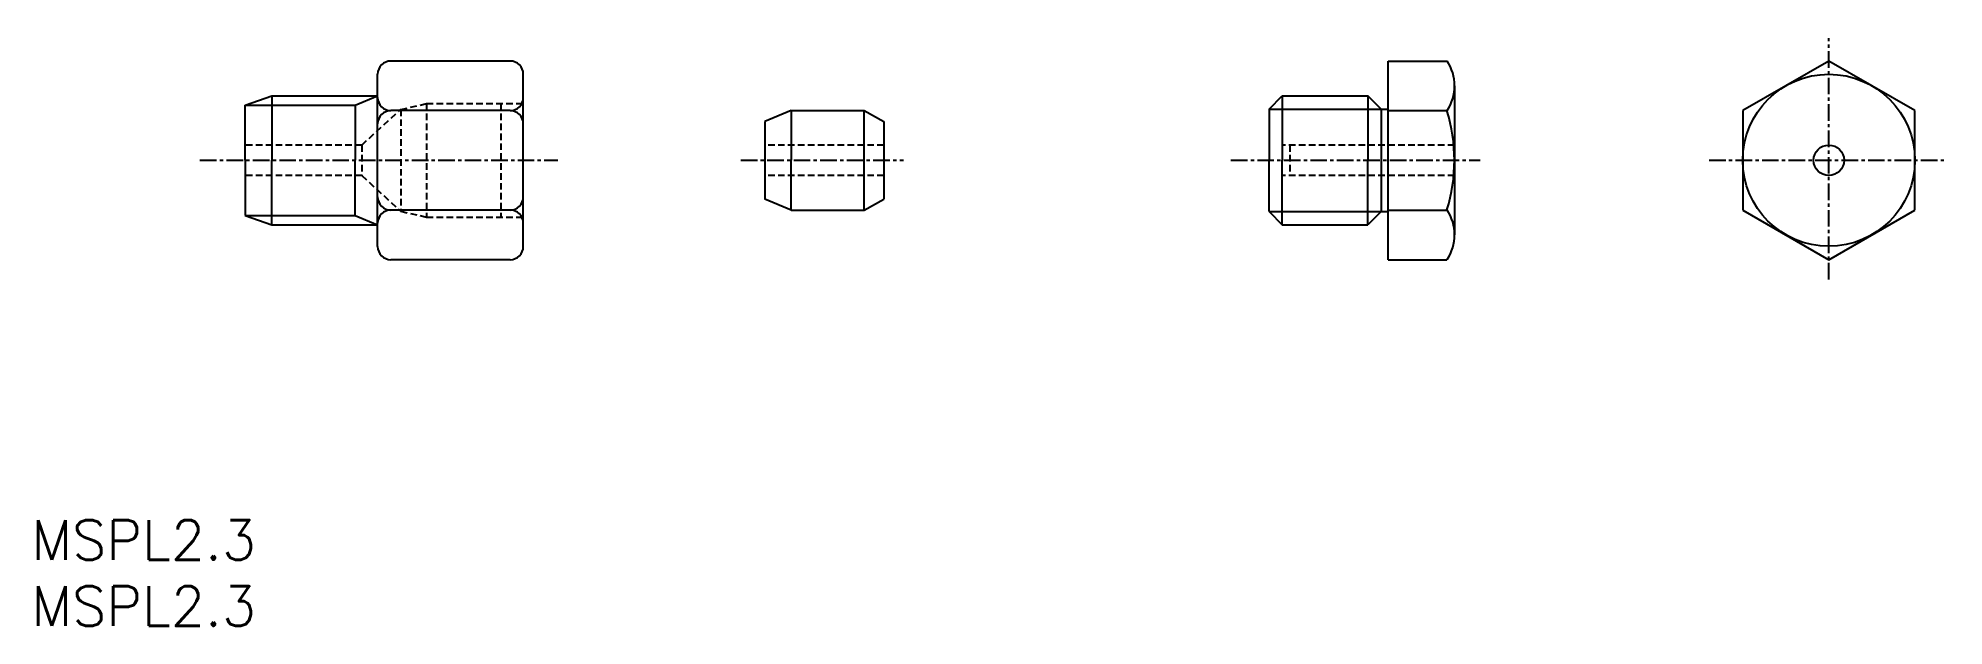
# Model space of a CAD drawing. Extents: x 1 to 144, y 0 to 44.
import ezdxf

# ---------------------------------------------------------------- set-up
doc = ezdxf.new("R2010")
doc.units = 0
doc.linetypes.add('CENTER', pattern=[2, 1.25, -0.25, 0.25, -0.25])
doc.linetypes.add('DASHED', pattern=[0.75, 0.5, -0.25])
doc.layers.get('0').update_dxf_attribs({"linetype": 'CONTINUOUS'})
doc.layers.add('CENTER', color=1, linetype='CENTER')
doc.styles.get("Standard").update_dxf_attribs({"font": 'txt.shx'})

# ---------------------------------------------------------------- blocks, each defined once
blk = doc.blocks.new('*U7')
at = {"color": 7, "linetype": 'CONTINUOUS'}
blk.add_text('MSPL2.3', height=3, dxfattribs=at).set_placement((0, 0))
blk = doc.blocks.new('*U8')
at = {"color": 7, "linetype": 'CONTINUOUS'}
blk.add_text('MSPL2.3', height=3, dxfattribs=at).set_placement((0, 5))

msp = doc.modelspace()

# ---------------------------------------------------------------- linework, layer by layer
at = {"color": 7, "linetype": 'CONTINUOUS'}
for p, q in [((36.16, 42.68), (27.16, 42.68)), ((102.49, 27.67), (102.49, 42.68)), ((102.49, 42.68), (106.93, 42.68)), ((135.77, 42.68), (129.27, 38.93)), ((142.27, 38.93), (135.77, 42.68)), ((26.16, 28.67), (26.16, 41.68)), ((37.16, 28.67), (37.16, 41.68)), ((107.49, 40.81), (107.49, 29.55)), ((16.16, 39.35), (18.16, 40.04)), ((16.16, 35.18), (16.16, 39.35)), ((18.16, 40.04), (26.16, 40.04)), ((18.16, 40.04), (18.16, 35.18)), ((36.16, 38.93), (27.16, 38.93)), ((57.4, 38.93), (55.4, 38.12)), ((57.4, 38.93), (62.9, 38.93)), ((57.4, 38.93), (57.4, 35.18)), ((62.9, 38.93), (64.4, 38.12)), ((62.9, 31.42), (62.9, 38.93)), ((93.49, 39.04), (94.49, 40.04)), ((93.49, 39.04), (93.49, 35.18)), ((94.49, 40.04), (94.49, 35.18)), ((94.49, 40.04), (100.96, 40.04)), ((100.96, 40.04), (100.96, 35.18)), ((101.96, 39.04), (100.96, 40.04)), ((101.96, 39.04), (102.49, 39.04)), ((101.96, 39.04), (101.96, 31.31)), ((102.49, 38.93), (106.93, 38.93)), ((129.27, 38.93), (129.27, 31.42)), ((142.27, 31.42), (142.27, 38.93)), ((55.4, 38.12), (55.4, 32.23)), ((64.4, 38.12), (64.4, 32.23)), ((16.16, 35.18), (16.16, 31)), ((18.16, 30.31), (18.16, 35.18)), ((57.4, 31.42), (57.4, 35.18)), ((93.49, 31.31), (93.49, 35.18)), ((94.49, 30.31), (94.49, 35.18)), ((100.96, 30.31), (100.96, 35.18)), ((57.4, 31.42), (55.4, 32.23)), ((62.9, 31.42), (64.4, 32.23)), ((16.16, 31), (18.16, 30.31)), ((18.16, 30.31), (26.16, 30.31)), ((36.16, 31.42), (27.16, 31.42)), ((57.4, 31.42), (62.9, 31.42)), ((93.49, 31.31), (94.49, 30.31)), ((94.49, 30.31), (100.96, 30.31)), ((101.96, 31.31), (100.96, 30.31)), ((101.96, 31.31), (102.49, 31.31)), ((102.49, 31.42), (106.93, 31.42)), ((129.27, 31.42), (135.77, 27.67)), ((135.77, 27.67), (142.27, 31.42)), ((36.16, 27.67), (27.16, 27.67)), ((102.49, 27.67), (106.93, 27.67))]:
    msp.add_line(p, q, dxfattribs=at)
at = {"color": 3}
for p, q in [((16.16, 39.35), (24.47, 39.35)), ((24.47, 39.35), (26.16, 40.04)), ((24.47, 39.35), (24.47, 35.18)), ((93.49, 39.04), (101.96, 39.04)), ((24.47, 31), (24.47, 35.18)), ((16.16, 31), (24.47, 31)), ((24.47, 31), (26.16, 30.31)), ((93.49, 31.31), (101.96, 31.31))]:
    msp.add_line(p, q, dxfattribs=at)
at = {"color": 3, "linetype": 'DASHED'}
for p, q in [((24.96, 36.33), (27.9, 39.02)), ((27.9, 39.02), (29.86, 39.46)), ((27.9, 39.02), (27.9, 31.33)), ((29.86, 39.46), (29.86, 30.89)), ((29.86, 39.46), (37.16, 39.46)), ((35.46, 39.46), (35.46, 30.89)), ((24.96, 36.33), (16.16, 36.33)), ((24.96, 36.33), (24.96, 34.03)), ((64.4, 36.33), (55.4, 36.33)), ((107.49, 36.33), (94.49, 36.33)), ((95.05, 36.33), (95.05, 34.03)), ((24.96, 34.03), (16.16, 34.03)), ((24.96, 34.03), (27.9, 31.33)), ((64.4, 34.03), (55.4, 34.03)), ((107.49, 34.03), (94.49, 34.03)), ((27.9, 31.33), (29.86, 30.89)), ((29.86, 30.89), (37.16, 30.89))]:
    msp.add_line(p, q, dxfattribs=at)
at = {"color": 7, "linetype": 'CONTINUOUS'}
for radius in [6.5, 1.15]:
    msp.add_circle((135.77, 35.18), radius, dxfattribs=at)
for centre, radius, start, end in [((27.16, 41.68), 1, 90, 180), ((36.16, 41.68), 1, 0, 90), ((104.09, 40.81), 3.41, 326.5742, 33.4258), ((27.16, 39.93), 1, 180, 270), ((27.16, 37.93), 1, 90, 180), ((36.16, 39.93), 1, 270, 0), ((36.16, 37.93), 1, 0, 90), ((94.71, 35.18), 12.78, 342.9239, 17.0761), ((27.16, 32.42), 1, 180, 270), ((36.16, 32.42), 1, 270, 0), ((27.16, 30.42), 1, 90, 180), ((36.16, 30.42), 1, 0, 90), ((104.09, 29.55), 3.41, 326.5742, 33.4258), ((27.16, 28.67), 1, 180, 270), ((36.16, 28.67), 1, 270, 0)]:
    msp.add_arc(centre, radius, start, end, dxfattribs=at)
at = {"layer": 'CENTER', "color": 1, "linetype": 'CENTER'}
for p, q in [((135.77, 26.17), (135.77, 44.41)), ((12.74, 35.18), (39.76, 35.18)), ((53.59, 35.18), (65.88, 35.18)), ((90.61, 35.18), (109.44, 35.18)), ((126.73, 35.18), (144.46, 35.18))]:
    msp.add_line(p, q, dxfattribs=at)

# ---------------------------------------------------------------- block references
at = {"color": 7, "linetype": 'CONTINUOUS'}
for name in ['*U8', '*U7']:
    msp.add_blockref(name, (0, 0), dxfattribs=at)

doc.saveas('drawing.dxf')
